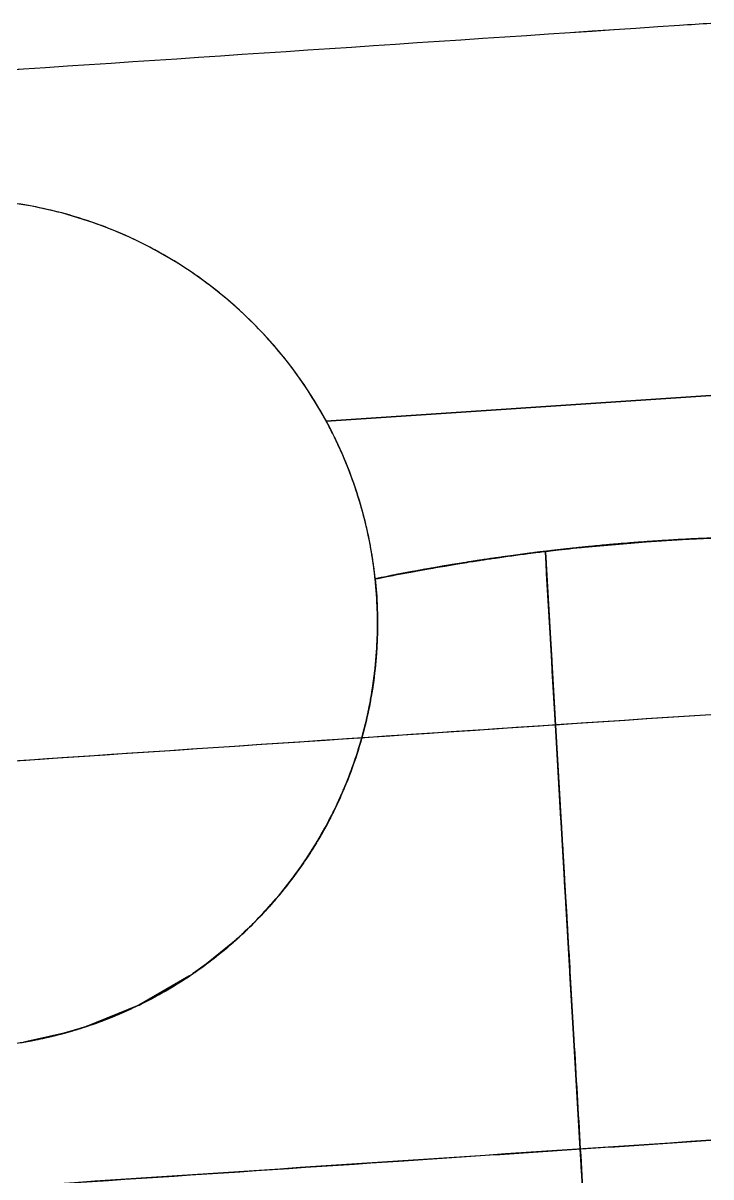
# Model space of a CAD drawing. Header units: metres. Extents: x -1147 to -802, y 5 to 567.
# Drawn here: x -993.615 to -992.644, y 545.219 to 546.849 of the extents above; entities that cross this region are included whole.
import ezdxf

# ---------------------------------------------------------------- set-up
doc = ezdxf.new("R2010")
doc.units = ezdxf.units.M
doc.layers.add('A-GENM', color=7, linetype='Continuous', lineweight=35)

# ---------------------------------------------------------------- blocks, each defined once
blk = doc.blocks.new('Foundations-Piles - Px-1200-66435275-DRG-2873010 - GENERAL ARRANGEMENT PLAN')
at = {"layer": 'A-GENM', "color": 9, "lineweight": 25, "true_color": 0xbebebe}
for start, end in [(0, 128.2031), (98.1818, 106.3636), (90, 98.1818), (81.8182, 90), (73.6364, 81.8182), (106.3636, 114.5455), (65.4545, 73.6364), (114.5455, 122.7273), (57.2727, 65.4545), (122.7273, 128.2031), (49.0909, 57.2727), (128.2132, 130.9091), (128.2132, 130.8448), (130.9091, 139.0909), (131.0714, 138.9381), (40.9091, 49.0909), (139.0909, 147.2727), (139.0909, 139.4167), (32.7273, 40.9091), (139.4167, 147.0378), (147.5551, 155.1676), (147.6999, 155.1449), (24.5455, 32.7273), (155.4545, 163.6364), (155.9382, 163.2609), (155.4545, 155.9382), (16.3636, 24.5455), (163.6364, 171.8182), (164.1427, 171.3874), (163.6364, 164.1427), (163.2889, 163.6364), (8.1818, 16.3636), (171.8182, 180), (171.8182, 172.3212), (171.3874, 171.8182), (0, 8.1818), (172.3212, 179.5267), (179.5267, 180), (180, 180.4794), (180, 188.1818), (312.0383, 0), (351.8182, 0), (180.4794, 185.4352), (185.4352, 187.6589), (188.1818, 196.3636), (188.7301, 188.9568), (188.9568, 193.5449), (343.6364, 351.8182), (193.5449, 195.872), (196.3636, 204.5455), (196.9445, 201.7592), (335.4545, 343.6364), (201.7592, 204.0906), (204.5455, 212.7273), (205.1214, 210.2919), (327.2727, 335.4545), (210.2919, 212.3144), (212.7273, 220.9091), (319.0909, 327.2727), (213.3031, 220.5426), (220.9091, 229.0909), (221.4731, 228.7748), (310.9091, 319.0909), (229.0909, 237.2727), (302.7273, 310.9091), (308.7028, 310.9091), (310.9091, 312.0383), (229.6289, 231.5729), (231.5729, 236.8737), (304.1732, 308.7028), (237.2727, 245.4545), (294.5455, 302.7273), (300.7734, 302.7273), (302.7273, 304.1732), (237.7676, 239.7988), (240.067, 244.8605), (296.2941, 300.7734), (294.5455, 296.2941), (244.8605, 245.2495), (245.4545, 253.6364), (245.8854, 248.2707), (286.3636, 294.5455), (288.5053, 292.7895), (292.879, 294.5455), (248.2707, 252.8482), (286.4732, 288.5053), (252.8482, 253.4913), (253.6364, 261.8182), (253.9772, 256.376), (256.376, 260.8371), (278.1818, 286.3636), (280.4936, 284.8126), (284.8126, 286.0888), (260.8371, 261.7354), (261.8182, 269.2098), (262.0368, 264.4363), (264.4363, 268.8272), (268.8272, 269.2098), (269.2098, 269.9441), (269.2098, 270), (270, 278.1818), (270, 272.4234), (272.4723, 276.8189), (276.8189, 278.05), (278.2285, 280.4936)]:
    blk.add_arc((0, 0), 0.6, start, end, dxfattribs=at)
at = {"layer": 'A-GENM', "color": 254, "lineweight": 25, "true_color": 0xd1d1d1}
for start, end in [(187.6589, 188.7301), (195.872, 196.9299), (204.0906, 204.9312), (212.3144, 212.7273), (212.9171, 213.3031), (220.5426, 220.8958), (220.9091, 221.4731), (229.0909, 229.6289), (237.2727, 237.7676), (245.4545, 245.8854), (253.6364, 253.9772), (286.0888, 286.3636)]:
    blk.add_arc((0, 0), 0.6, start, end, dxfattribs=at)
blk = doc.blocks.new('StitchPour_RS36B_01 - StitchPour_RS36B_01-61148557-DRG-2873010 - GENERAL ARRANGEMENT PLAN')
at = {"layer": 'A-GENM', "color": 253, "lineweight": 25, "true_color": 0xa3a3a3}
blk.add_open_spline([(146.806, -3.3904), (146.5966, -2.7716), (146.3871, -2.1528), (146.1777, -1.5341)], degree=3, dxfattribs=at)
at = {"layer": 'A-GENM', "color": 9, "lineweight": 25, "true_color": 0xbebebe}
for points in [[(146.4951, -2.472), (146.3893, -2.1593), (146.2835, -1.8467), (146.1777, -1.5341)], [(146.806, -3.3904), (146.7024, -3.0842), (146.5988, -2.7781), (146.4951, -2.472)], [(146.2248, -3.5448), (146.1255, -3.2513), (146.0261, -2.9577), (145.9268, -2.6642)]]:
    blk.add_open_spline(points, degree=3, dxfattribs=at)
at = {"layer": 'A-GENM', "color": 253, "lineweight": 25, "true_color": 0xa3a3a3}
blk.add_open_spline([(145.6093, -1.7264), (145.7681, -2.1953), (145.9732, -2.8014), (146.1784, -3.4076), (146.2248, -3.5448)], degree=3, knots=[-1, -1, -1, -1, -0.925, -0.90305063, -0.90305063, -0.90305063, -0.90305063], dxfattribs=at)
blk = doc.blocks.new('T2DPAA-T2D-C3S-RS-M3D-100334_rvt-1-DRG-2873010 - GENERAL ARRANGEMENT PLAN')
at = {"layer": 'A-GENM', "color": 9, "lineweight": 25, "true_color": 0xbebebe}
for p, q in [((-1093.6176, 546.2865), (-1093.0745, 546.3227)), ((-1093.0745, 546.3227), (-1093.6176, 546.2865)), ((-1093.1658, 546.1161), (-1093.1224, 546.1189)), ((-1093.1224, 546.1189), (-1093.0992, 546.1201)), ((-1093.0992, 546.1201), (-1093.0745, 546.1213)), ((-1093.0745, 546.1213), (-1093.0797, 546.121)), ((-1093.3083, 546.1025), (-1093.363, 546.0954)), ((-1093.3083, 546.1025), (-1093.2748, 546.1063)), ((-1093.2939, 545.8571), (-1093.3082, 546.1014)), ((-1093.3082, 546.1014), (-1093.2939, 545.8571)), ((-1093.2748, 546.1063), (-1093.1658, 546.1161)), ((-1093.4288, 546.0855), (-1093.5485, 546.0637)), ((-1093.4059, 546.0891), (-1093.4288, 546.0855)), ((-1093.363, 546.0954), (-1093.4059, 546.0891)), ((-1093.5485, 546.0637), (-1093.5464, 546.0385)), ((-1093.5464, 546.0385), (-1093.5456, 546.0227)), ((-1093.5456, 546.0209), (-1093.5452, 546)), ((-1093.547, 545.9548), (-1093.5489, 545.9343)), ((-1093.5493, 545.9306), (-1093.5511, 545.9166)), ((-1093.549, 545.9336), (-1093.5493, 545.9308)), ((-1093.5592, 545.8718), (-1093.5654, 545.8465)), ((-1093.2589, 545.2581), (-1093.2939, 545.8571)), ((-1093.2939, 545.8571), (-1093.2589, 545.2581)), ((-1093.5655, 545.8462), (-1093.5661, 545.8438)), ((-1093.5686, 545.8348), (-1093.5724, 545.8222)), ((-1093.5675, 545.8385), (-1093.5686, 545.8348)), ((-1093.5724, 545.8222), (-1093.583, 545.7911)), ((-1093.583, 545.7911), (-1093.5973, 545.7563)), ((-1093.6018, 545.7463), (-1093.618, 545.7144)), ((-1093.5973, 545.7563), (-1093.6018, 545.7463)), ((-1093.618, 545.7144), (-1093.6366, 545.6825)), ((-1093.6366, 545.6825), (-1093.6413, 545.6751)), ((-1093.6413, 545.6751), (-1093.6636, 545.6429)), ((-1093.6636, 545.6429), (-1093.6842, 545.6167)), ((-1093.6857, 545.6149), (-1093.69, 545.6099)), ((-1093.69, 545.6099), (-1093.7196, 545.5778)), ((-1093.7216, 545.5758), (-1093.7438, 545.5548)), ((-1093.7471, 545.5519), (-1093.7867, 545.5196)), ((-1093.7438, 545.5548), (-1093.747, 545.5519)), ((-1093.7867, 545.5196), (-1093.8051, 545.5064)), ((-1093.8115, 545.5021), (-1093.8821, 545.4615)), ((-1093.8821, 545.4615), (-1093.9575, 545.4309)), ((-1093.9858, 545.4223), (-1094.0363, 545.4107)), ((-1093.9595, 545.4302), (-1093.9858, 545.4223)), ((-1094.0427, 545.4096), (-1094.0452, 545.4091)), ((-1094.0363, 545.4107), (-1094.0405, 545.4099)), ((-1093.2472, 545.0584), (-1093.2589, 545.2581)), ((-1093.2589, 545.2581), (-1093.2472, 545.0584))]:
    blk.add_line(p, q, dxfattribs=at)
at = {"layer": 'A-GENM', "color": 9, "lineweight": 25, "true_color": 0xbebebe, "flags": 128}
for points in [[(-1093.5452, 546), (-1093.5455, 545.9824), (-1093.547, 545.9548)], [(-1093.5511, 545.9166), (-1093.5535, 545.9014), (-1093.5592, 545.8718)]]:
    blk.add_lwpolyline(points, dxfattribs=at)
at = {"layer": 'A-GENM', "color": 9, "lineweight": 25, "true_color": 0xbebebe}
for centre, radius, start, end in [((-1094.1452, 546.0007), 0.6, 27.1509, 28.4384), ((-1094.1452, 546.0007), 0.6, 27.1509, 28.4384), ((-1094.1452, 546.0007), 0.6, 23.8234, 27.1509), ((-1094.1452, 546.0007), 0.6, 23.8234, 27.1509), ((-1094.1452, 546.0007), 0.6, 19.2855, 23.8234), ((-1094.1452, 546.0007), 0.6, 20.9675, 23.8234), ((-1094.1452, 546.0007), 0.6, 19.2855, 20.9675), ((-1094.1452, 546.0007), 0.6, 15.8947, 19.2855), ((-1094.1452, 546.0007), 0.6, 15.8947, 19.2855), ((-1094.1452, 546.0007), 0.6, 11.4065, 15.8947), ((-1094.1452, 546.0007), 0.6, 13.4966, 15.8947), ((-1094.1452, 546.0007), 0.6, 11.4065, 13.4966), ((-1094.1452, 546.0007), 0.6, 8.0006, 11.4065), ((-1094.1452, 546.0007), 0.6, 8.0006, 11.4065), ((-1092.9512, 543.1238), 3, 92.3558, 95.3483), ((-1092.9512, 543.1238), 3, 95.3483, 98.4166), ((-1092.9512, 543.1238), 3, 95.1724, 95.4975), ((-1092.9512, 543.1238), 3, 98.4166, 101.485), ((-1092.9512, 543.1238), 3, 98.1885, 98.5549), ((-1094.1452, 546.0007), 0.6, 6.0257, 7.9102), ((-1094.1452, 546.0007), 0.6, 6.0257, 7.9102), ((-1092.9512, 543.1238), 3, 101.1576, 101.485)]:
    blk.add_arc(centre, radius, start, end, dxfattribs=at)
at = {"layer": 'A-GENM', "color": 254, "lineweight": 25, "true_color": 0xd1d1d1}
for start, end in [(93.2488, 94.1023), (93.0893, 93.2361), (92.829, 93.0847), (92.4558, 92.829), (96.8684, 97.3309), (96.1933, 96.803), (95.9319, 96.1933), (95.4975, 95.9266), (94.5422, 95.1724), (94.1023, 94.5376), (99.1851, 100.1069), (98.7178, 99.1751), (98.5549, 98.7041), (97.8897, 98.1885), (97.3426, 97.8897), (100.1198, 101.1576)]:
    blk.add_arc((-1092.9512, 543.1238), 3, start, end, dxfattribs=at)
at = {"layer": 'A-GENM', "color": 253, "lineweight": 25, "true_color": 0xa3a3a3}
blk.add_open_spline([(-1095.0948, 546.7141), (-1094.436, 546.7581), (-1093.7626, 546.803), (-1093.0892, 546.8479), (-1093.0745, 546.8489)], degree=3, knots=[0, 0, 0, 0, 0.1, 0.1022362, 0.1022362, 0.1022362, 0.1022362], dxfattribs=at)
at = {"layer": 'A-GENM', "color": 9, "lineweight": 25, "true_color": 0xbebebe}
for points in [[(-1094.1067, 546.7801), (-1093.7773, 546.802), (-1093.448, 546.824), (-1093.1187, 546.8459)], [(-1093.1187, 546.8459), (-1093.104, 546.8469), (-1093.0892, 546.8479), (-1093.0745, 546.8489)], [(-1093.1266, 546.1187), (-1093.1468, 546.1175), (-1093.167, 546.1161), (-1093.1871, 546.1145)], [(-1093.1291, 546.1185), (-1093.1424, 546.1177), (-1093.1557, 546.1169), (-1093.169, 546.1159)], [(-1093.1222, 546.1189), (-1093.1245, 546.1188), (-1093.1268, 546.1187), (-1093.1291, 546.1185)], [(-1093.1223, 546.1189), (-1093.1237, 546.1188), (-1093.1251, 546.1187), (-1093.1266, 546.1187)], [(-1093.1172, 546.1192), (-1093.1188, 546.1191), (-1093.1204, 546.119), (-1093.122, 546.1189)], [(-1093.1143, 546.1194), (-1093.1162, 546.1193), (-1093.1182, 546.1191), (-1093.1202, 546.119)], [(-1093.0991, 546.1201), (-1093.1051, 546.1199), (-1093.1112, 546.1195), (-1093.1172, 546.1192)], [(-1093.0797, 546.121), (-1093.0912, 546.1205), (-1093.1028, 546.12), (-1093.1143, 546.1194)], [(-1093.0774, 546.1211), (-1093.0846, 546.1208), (-1093.0919, 546.1205), (-1093.0991, 546.1201)], [(-1093.0745, 546.1213), (-1093.0762, 546.1212), (-1093.078, 546.1211), (-1093.0797, 546.121)], [(-1093.0745, 546.1213), (-1093.0755, 546.1212), (-1093.0764, 546.1212), (-1093.0774, 546.1211)], [(-1093.3083, 546.1025), (-1093.3284, 546.1001), (-1093.3485, 546.0974), (-1093.3686, 546.0946)], [(-1093.3183, 546.1012), (-1093.323, 546.1006), (-1093.3277, 546.1), (-1093.3324, 546.0994)], [(-1093.3087, 546.1024), (-1093.3119, 546.102), (-1093.3151, 546.1016), (-1093.3183, 546.1012)], [(-1093.2387, 546.11), (-1093.2619, 546.1078), (-1093.2851, 546.1052), (-1093.3083, 546.1025)], [(-1093.3082, 546.1014), (-1093.3035, 546.02), (-1093.2987, 545.9385), (-1093.2939, 545.8571)], [(-1093.2939, 545.8571), (-1093.2987, 545.9385), (-1093.3035, 546.02), (-1093.3082, 546.1014)], [(-1093.2996, 546.1035), (-1093.3023, 546.1031), (-1093.3051, 546.1028), (-1093.3079, 546.1025)], [(-1093.2599, 546.1079), (-1093.2731, 546.1065), (-1093.2863, 546.105), (-1093.2996, 546.1035)], [(-1093.2386, 546.11), (-1093.2457, 546.1093), (-1093.2528, 546.1086), (-1093.2599, 546.1079)], [(-1093.2331, 546.1105), (-1093.235, 546.1103), (-1093.2368, 546.1102), (-1093.2387, 546.11)], [(-1093.2217, 546.1116), (-1093.2273, 546.1111), (-1093.2329, 546.1105), (-1093.2386, 546.11)], [(-1093.2262, 546.1112), (-1093.2285, 546.111), (-1093.2308, 546.1107), (-1093.2331, 546.1105)], [(-1093.169, 546.1159), (-1093.1881, 546.1145), (-1093.2072, 546.1129), (-1093.2262, 546.1112)], [(-1093.1871, 546.1145), (-1093.1987, 546.1136), (-1093.2102, 546.1126), (-1093.2217, 546.1116)], [(-1093.4288, 546.0855), (-1093.4488, 546.0823), (-1093.4688, 546.0789), (-1093.4888, 546.0752)], [(-1093.4293, 546.0853), (-1093.4363, 546.0842), (-1093.4432, 546.083), (-1093.4502, 546.0818)], [(-1093.4159, 546.0875), (-1093.4203, 546.0868), (-1093.4247, 546.0861), (-1093.4291, 546.0854)], [(-1093.3962, 546.0906), (-1093.4071, 546.089), (-1093.4179, 546.0873), (-1093.4288, 546.0855)], [(-1093.4047, 546.0892), (-1093.4084, 546.0886), (-1093.4121, 546.0881), (-1093.4159, 546.0875)], [(-1093.3974, 546.0903), (-1093.3999, 546.0899), (-1093.4023, 546.0896), (-1093.4047, 546.0892)], [(-1093.3785, 546.0931), (-1093.3848, 546.0922), (-1093.3911, 546.0913), (-1093.3974, 546.0903)], [(-1093.3856, 546.0922), (-1093.3891, 546.0917), (-1093.3926, 546.0911), (-1093.3962, 546.0906)], [(-1093.3686, 546.0946), (-1093.3743, 546.0938), (-1093.3799, 546.093), (-1093.3856, 546.0922)], [(-1093.3324, 546.0994), (-1093.3478, 546.0974), (-1093.3631, 546.0953), (-1093.3785, 546.0931)], [(-1093.4888, 546.0752), (-1093.5087, 546.0716), (-1093.5286, 546.0678), (-1093.5485, 546.0637)], [(-1093.52, 546.0691), (-1093.5239, 546.0684), (-1093.5278, 546.0676), (-1093.5317, 546.0668)], [(-1093.4768, 546.0772), (-1093.4912, 546.0746), (-1093.5056, 546.0719), (-1093.52, 546.0691)], [(-1093.4502, 546.0818), (-1093.4591, 546.0803), (-1093.4679, 546.0788), (-1093.4768, 546.0772)], [(-1093.5317, 546.0668), (-1093.5373, 546.0657), (-1093.5429, 546.0646), (-1093.5485, 546.0635)], [(-1093.5485, 546.0637), (-1093.547, 546.0492), (-1093.546, 546.0346), (-1093.5455, 546.02)], [(-1093.5485, 546.0635), (-1093.547, 546.0489), (-1093.546, 546.0343), (-1093.5455, 546.0197)], [(-1093.5455, 546.02), (-1093.5455, 546.0191), (-1093.5455, 546.0183), (-1093.5454, 546.0175)], [(-1093.5455, 546.0197), (-1093.5455, 546.0189), (-1093.5455, 546.0182), (-1093.5454, 546.0174)], [(-1093.5454, 546.0166), (-1093.5454, 546.0155), (-1093.5454, 546.0145), (-1093.5453, 546.0134)], [(-1093.5454, 546.0166), (-1093.5454, 546.0155), (-1093.5454, 546.0143), (-1093.5453, 546.0132)], [(-1093.5453, 546.0134), (-1093.5452, 546.0046), (-1093.5452, 545.9959), (-1093.5454, 545.9872)], [(-1093.5453, 546.0132), (-1093.5452, 546.0045), (-1093.5452, 545.9958), (-1093.5454, 545.9871)], [(-1093.5454, 545.9872), (-1093.5454, 545.9849), (-1093.5455, 545.9825), (-1093.5456, 545.9802)], [(-1093.5454, 545.9871), (-1093.5454, 545.9848), (-1093.5455, 545.9826), (-1093.5456, 545.9803)], [(-1093.5457, 545.9761), (-1093.5463, 545.9615), (-1093.5475, 545.9469), (-1093.5491, 545.9324)], [(-1093.5457, 545.9759), (-1093.546, 545.9686), (-1093.5469, 545.954), (-1093.5483, 545.9394), (-1093.5491, 545.9322)], [(-1093.5456, 545.9803), (-1093.5456, 545.9791), (-1093.5457, 545.9778), (-1093.5457, 545.9766)], [(-1093.5456, 545.9802), (-1093.5456, 545.979), (-1093.5456, 545.9778), (-1093.5457, 545.9766)], [(-1093.5495, 545.9294), (-1093.5503, 545.9221), (-1093.5513, 545.9148), (-1093.5525, 545.9076)], [(-1093.5495, 545.9292), (-1093.5504, 545.9219), (-1093.5514, 545.9147), (-1093.5525, 545.9076)], [(-1093.5525, 545.9076), (-1093.553, 545.9042), (-1093.5536, 545.9008), (-1093.5542, 545.8975)], [(-1093.5525, 545.9076), (-1093.553, 545.9042), (-1093.5536, 545.9009), (-1093.5542, 545.8975)], [(-1093.5557, 545.8888), (-1093.5585, 545.8745), (-1093.5617, 545.8602), (-1093.5655, 545.8461)], [(-1093.5557, 545.8891), (-1093.5584, 545.8747), (-1093.5617, 545.8604), (-1093.5654, 545.8463)], [(-1093.5542, 545.8975), (-1093.5547, 545.8946), (-1093.5552, 545.8917), (-1093.5557, 545.8888)], [(-1093.5542, 545.8975), (-1093.5546, 545.8947), (-1093.5552, 545.8919), (-1093.5557, 545.8891)], [(-1093.2939, 545.8571), (-1093.2913, 545.8128), (-1093.2887, 545.7686), (-1093.2862, 545.7244)], [(-1093.2862, 545.7244), (-1093.2887, 545.7686), (-1093.2913, 545.8128), (-1093.2939, 545.8571)], [(-1093.5654, 545.8463), (-1093.5661, 545.8438), (-1093.5668, 545.8413), (-1093.5675, 545.8388)], [(-1093.5655, 545.8461), (-1093.5661, 545.8436), (-1093.5668, 545.8412), (-1093.5675, 545.8388)], [(-1093.5706, 545.8282), (-1093.5717, 545.8244), (-1093.5728, 545.8207), (-1093.574, 545.8171)], [(-1093.5706, 545.8282), (-1093.5717, 545.8245), (-1093.5728, 545.8208), (-1093.574, 545.8171)], [(-1093.5675, 545.8388), (-1093.5685, 545.8352), (-1093.5695, 545.8317), (-1093.5706, 545.8282)], [(-1093.5675, 545.8388), (-1093.5685, 545.8352), (-1093.5695, 545.8317), (-1093.5706, 545.8282)], [(-1093.574, 545.8171), (-1093.5794, 545.8004), (-1093.5855, 545.7839), (-1093.5923, 545.7678)], [(-1093.574, 545.8171), (-1093.5794, 545.8004), (-1093.5855, 545.7839), (-1093.5923, 545.7677)], [(-1093.5941, 545.7635), (-1093.5959, 545.7594), (-1093.5977, 545.7553), (-1093.5996, 545.7512)], [(-1093.5942, 545.7633), (-1093.5959, 545.7592), (-1093.5977, 545.7552), (-1093.5996, 545.7511)], [(-1093.5923, 545.7678), (-1093.5927, 545.7668), (-1093.5931, 545.7659), (-1093.5935, 545.7649)], [(-1093.5923, 545.7677), (-1093.5927, 545.7668), (-1093.5931, 545.7658), (-1093.5935, 545.7649)], [(-1093.5996, 545.7512), (-1093.6012, 545.7477), (-1093.6028, 545.7441), (-1093.6045, 545.7407)], [(-1093.6045, 545.7406), (-1093.6124, 545.7242), (-1093.621, 545.7082), (-1093.6304, 545.6926)], [(-1093.2854, 545.7116), (-1093.285, 545.7043), (-1093.2846, 545.6969), (-1093.2841, 545.6896)], [(-1093.2841, 545.6896), (-1093.2846, 545.6969), (-1093.285, 545.7043), (-1093.2854, 545.7116)], [(-1093.6392, 545.6784), (-1093.641, 545.6755), (-1093.6428, 545.6727), (-1093.6447, 545.6699)], [(-1093.6392, 545.6783), (-1093.641, 545.6755), (-1093.6428, 545.6727), (-1093.6447, 545.6699)], [(-1093.633, 545.6883), (-1093.635, 545.685), (-1093.6371, 545.6817), (-1093.6392, 545.6784)], [(-1093.633, 545.6882), (-1093.635, 545.6849), (-1093.6371, 545.6816), (-1093.6392, 545.6783)], [(-1093.6316, 545.6906), (-1093.632, 545.6898), (-1093.6325, 545.689), (-1093.633, 545.6882)], [(-1093.6316, 545.6906), (-1093.6321, 545.6898), (-1093.6325, 545.689), (-1093.633, 545.6883)], [(-1093.2834, 545.6771), (-1093.283, 545.6703), (-1093.2826, 545.6635), (-1093.2822, 545.6567)], [(-1093.2822, 545.6567), (-1093.2826, 545.6635), (-1093.283, 545.6703), (-1093.2834, 545.6771)], [(-1093.6447, 545.6699), (-1093.6493, 545.6629), (-1093.6541, 545.656), (-1093.659, 545.6492)], [(-1093.659, 545.6492), (-1093.6654, 545.6404), (-1093.6721, 545.6316), (-1093.679, 545.6231)], [(-1093.2819, 545.6515), (-1093.2817, 545.6486), (-1093.2816, 545.6457), (-1093.2814, 545.6427)], [(-1093.2814, 545.6427), (-1093.2816, 545.6457), (-1093.2817, 545.6486), (-1093.2819, 545.6515)], [(-1093.2814, 545.6427), (-1093.2803, 545.624), (-1093.2792, 545.6052), (-1093.2781, 545.5864)], [(-1093.2781, 545.5864), (-1093.2792, 545.6052), (-1093.2803, 545.624), (-1093.2814, 545.6427)], [(-1093.6886, 545.6115), (-1093.6901, 545.6097), (-1093.6916, 545.608), (-1093.6931, 545.6063)], [(-1093.6887, 545.6114), (-1093.6901, 545.6097), (-1093.6916, 545.6081), (-1093.693, 545.6064)], [(-1093.6831, 545.618), (-1093.685, 545.6158), (-1093.6868, 545.6136), (-1093.6887, 545.6114)], [(-1093.6831, 545.6181), (-1093.6849, 545.6159), (-1093.6868, 545.6137), (-1093.6886, 545.6115)], [(-1093.6789, 545.6232), (-1093.6796, 545.6223), (-1093.6804, 545.6214), (-1093.6811, 545.6205)], [(-1093.679, 545.6231), (-1093.6797, 545.6222), (-1093.6804, 545.6214), (-1093.6811, 545.6205)], [(-1093.693, 545.6064), (-1093.7068, 545.5905), (-1093.7215, 545.5754), (-1093.7369, 545.5611)], [(-1093.2772, 545.571), (-1093.2767, 545.5631), (-1093.2763, 545.5552), (-1093.2758, 545.5473)], [(-1093.2758, 545.5473), (-1093.2763, 545.5552), (-1093.2767, 545.5631), (-1093.2772, 545.571)], [(-1093.7471, 545.5519), (-1093.7649, 545.536), (-1093.7837, 545.5213), (-1093.8033, 545.5077)], [(-1093.7427, 545.5558), (-1093.7442, 545.5545), (-1093.7456, 545.5532), (-1093.747, 545.5519)], [(-1093.7427, 545.5558), (-1093.7441, 545.5545), (-1093.7456, 545.5532), (-1093.747, 545.5519)], [(-1093.7369, 545.5611), (-1093.7388, 545.5593), (-1093.7408, 545.5575), (-1093.7427, 545.5558)], [(-1093.7369, 545.5611), (-1093.7388, 545.5593), (-1093.7408, 545.5575), (-1093.7427, 545.5558)], [(-1093.2754, 545.541), (-1093.2754, 545.54), (-1093.2753, 545.5389), (-1093.2753, 545.5379)], [(-1093.2753, 545.5379), (-1093.2753, 545.5389), (-1093.2754, 545.54), (-1093.2754, 545.541)], [(-1093.8169, 545.4986), (-1093.8361, 545.486), (-1093.856, 545.4746), (-1093.8764, 545.4643)], [(-1093.8168, 545.4986), (-1093.829, 545.4906), (-1093.8415, 545.4831), (-1093.8543, 545.476)], [(-1093.8133, 545.5009), (-1093.8145, 545.5001), (-1093.8157, 545.4993), (-1093.8169, 545.4986)], [(-1093.8133, 545.501), (-1093.8144, 545.5002), (-1093.8156, 545.4994), (-1093.8168, 545.4986)], [(-1093.8106, 545.5027), (-1093.8115, 545.5021), (-1093.8124, 545.5015), (-1093.8133, 545.5009)], [(-1093.8106, 545.5027), (-1093.8115, 545.5021), (-1093.8124, 545.5015), (-1093.8133, 545.501)], [(-1093.8033, 545.5077), (-1093.8041, 545.5071), (-1093.805, 545.5065), (-1093.8059, 545.5059)], [(-1093.8033, 545.5077), (-1093.8042, 545.5071), (-1093.8051, 545.5065), (-1093.8059, 545.5059)], [(-1093.8767, 545.4642), (-1093.879, 545.463), (-1093.8814, 545.4618), (-1093.8838, 545.4607)], [(-1093.8767, 545.4642), (-1093.879, 545.463), (-1093.8814, 545.4618), (-1093.8838, 545.4607)], [(-1093.8543, 545.476), (-1093.8616, 545.4719), (-1093.869, 545.468), (-1093.8764, 545.4643)], [(-1093.8856, 545.4598), (-1093.907, 545.4495), (-1093.9291, 545.4405), (-1093.9515, 545.4329)], [(-1093.8935, 545.4561), (-1093.9068, 545.45), (-1093.9203, 545.4443), (-1093.934, 545.4392)], [(-1093.8856, 545.4598), (-1093.8882, 545.4586), (-1093.8909, 545.4573), (-1093.8935, 545.4561)], [(-1093.9556, 545.4315), (-1093.958, 545.4307), (-1093.9603, 545.43), (-1093.9626, 545.4292)], [(-1093.9556, 545.4315), (-1093.9579, 545.4307), (-1093.9603, 545.43), (-1093.9626, 545.4292)], [(-1093.9516, 545.4329), (-1093.9529, 545.4324), (-1093.9543, 545.4319), (-1093.9556, 545.4315)], [(-1093.934, 545.4392), (-1093.9398, 545.437), (-1093.9457, 545.4349), (-1093.9516, 545.4329)], [(-1093.9655, 545.4283), (-1093.987, 545.4215), (-1094.0089, 545.416), (-1094.0311, 545.4117)], [(-1093.9654, 545.4283), (-1093.987, 545.4215), (-1094.0089, 545.416), (-1094.0311, 545.4117)], [(-1093.9626, 545.4292), (-1093.9636, 545.4289), (-1093.9645, 545.4286), (-1093.9655, 545.4283)], [(-1093.9626, 545.4292), (-1093.9635, 545.4289), (-1093.9645, 545.4286), (-1093.9654, 545.4283)], [(-1094.0386, 545.4103), (-1094.0396, 545.4101), (-1094.0407, 545.4099), (-1094.0417, 545.4097)], [(-1094.0386, 545.4103), (-1094.0396, 545.4101), (-1094.0407, 545.4099), (-1094.0417, 545.4097)], [(-1094.0311, 545.4117), (-1094.0336, 545.4112), (-1094.0361, 545.4108), (-1094.0386, 545.4103)], [(-1094.0311, 545.4117), (-1094.0336, 545.4112), (-1094.0361, 545.4107), (-1094.0386, 545.4103)], [(-1093.2679, 545.4129), (-1093.2649, 545.3613), (-1093.2619, 545.3097), (-1093.2589, 545.2581)], [(-1093.2589, 545.2581), (-1093.2619, 545.3097), (-1093.2649, 545.3613), (-1093.2679, 545.4129)], [(-1093.2472, 545.0584), (-1093.2511, 545.125), (-1093.255, 545.1915), (-1093.2589, 545.2581)]]:
    blk.add_open_spline(points, degree=3, dxfattribs=at)
at = {"layer": 'A-GENM', "color": 254, "lineweight": 25, "true_color": 0xd1d1d1}
for points in [[(-1093.1871, 546.1145), (-1093.167, 546.1161), (-1093.1468, 546.1175), (-1093.1266, 546.1187)], [(-1093.1266, 546.1187), (-1093.1251, 546.1187), (-1093.1237, 546.1188), (-1093.1223, 546.1189)], [(-1093.1202, 546.119), (-1093.1067, 546.1198), (-1093.0932, 546.1205), (-1093.0797, 546.121)], [(-1093.0797, 546.121), (-1093.078, 546.1211), (-1093.0762, 546.1212), (-1093.0745, 546.1213)], [(-1093.3324, 546.0994), (-1093.3277, 546.1), (-1093.323, 546.1006), (-1093.3183, 546.1012)], [(-1093.3183, 546.1012), (-1093.3151, 546.1016), (-1093.3119, 546.102), (-1093.3087, 546.1024)], [(-1093.3079, 546.1025), (-1093.3051, 546.1028), (-1093.3023, 546.1031), (-1093.2996, 546.1035)], [(-1093.2996, 546.1035), (-1093.2863, 546.105), (-1093.2731, 546.1065), (-1093.2599, 546.1079)], [(-1093.2599, 546.1079), (-1093.2528, 546.1086), (-1093.2457, 546.1093), (-1093.2386, 546.11)], [(-1093.2386, 546.11), (-1093.2329, 546.1105), (-1093.2273, 546.1111), (-1093.2217, 546.1116)], [(-1093.2217, 546.1116), (-1093.2102, 546.1126), (-1093.1987, 546.1136), (-1093.1871, 546.1145)], [(-1093.4502, 546.0818), (-1093.4432, 546.083), (-1093.4363, 546.0842), (-1093.4293, 546.0853)], [(-1093.4291, 546.0854), (-1093.4247, 546.0861), (-1093.4203, 546.0868), (-1093.4159, 546.0875)], [(-1093.4159, 546.0875), (-1093.4121, 546.0881), (-1093.4084, 546.0886), (-1093.4047, 546.0892)], [(-1093.4047, 546.0892), (-1093.4023, 546.0896), (-1093.3999, 546.0899), (-1093.3974, 546.0903)], [(-1093.3974, 546.0903), (-1093.3911, 546.0913), (-1093.3848, 546.0922), (-1093.3785, 546.0931)], [(-1093.3785, 546.0931), (-1093.3631, 546.0953), (-1093.3478, 546.0974), (-1093.3324, 546.0994)], [(-1093.5317, 546.0668), (-1093.5278, 546.0676), (-1093.5239, 546.0684), (-1093.52, 546.0691)], [(-1093.52, 546.0691), (-1093.5056, 546.0719), (-1093.4912, 546.0746), (-1093.4768, 546.0772)], [(-1093.4768, 546.0772), (-1093.4679, 546.0788), (-1093.4591, 546.0803), (-1093.4502, 546.0818)], [(-1093.5485, 546.0635), (-1093.5429, 546.0646), (-1093.5373, 546.0657), (-1093.5317, 546.0668)], [(-1093.5455, 546.0197), (-1093.546, 546.0343), (-1093.547, 546.0489), (-1093.5485, 546.0635)], [(-1093.5454, 546.0174), (-1093.5455, 546.0182), (-1093.5455, 546.0189), (-1093.5455, 546.0197)], [(-1093.5453, 546.0134), (-1093.5454, 546.0145), (-1093.5454, 546.0155), (-1093.5454, 546.0166)], [(-1093.5454, 545.9872), (-1093.5452, 545.9959), (-1093.5452, 546.0046), (-1093.5453, 546.0134)], [(-1093.5456, 545.9802), (-1093.5455, 545.9825), (-1093.5454, 545.9849), (-1093.5454, 545.9872)], [(-1093.5491, 545.9322), (-1093.5475, 545.9467), (-1093.5463, 545.9613), (-1093.5457, 545.9759)], [(-1093.5457, 545.9766), (-1093.5457, 545.9778), (-1093.5456, 545.979), (-1093.5456, 545.9802)], [(-1093.5525, 545.9076), (-1093.5513, 545.9148), (-1093.5503, 545.9221), (-1093.5495, 545.9294)], [(-1093.5542, 545.8975), (-1093.5536, 545.9008), (-1093.553, 545.9042), (-1093.5525, 545.9076)], [(-1093.5655, 545.8461), (-1093.5617, 545.8602), (-1093.5585, 545.8745), (-1093.5557, 545.8888)], [(-1093.5557, 545.8888), (-1093.5552, 545.8917), (-1093.5547, 545.8946), (-1093.5542, 545.8975)], [(-1093.5675, 545.8388), (-1093.5668, 545.8412), (-1093.5661, 545.8436), (-1093.5655, 545.8461)], [(-1093.574, 545.8171), (-1093.5728, 545.8207), (-1093.5717, 545.8245), (-1093.5706, 545.8282)], [(-1093.5706, 545.8282), (-1093.5695, 545.8317), (-1093.5685, 545.8352), (-1093.5675, 545.8388)], [(-1093.5783, 545.8042), (-1093.5769, 545.8084), (-1093.5754, 545.8127), (-1093.574, 545.8171)], [(-1093.5923, 545.7678), (-1093.5872, 545.7798), (-1093.5826, 545.7919), (-1093.5783, 545.8042)], [(-1093.5996, 545.7511), (-1093.5978, 545.7552), (-1093.596, 545.7592), (-1093.5942, 545.7633)], [(-1093.5935, 545.7649), (-1093.5931, 545.7659), (-1093.5927, 545.7668), (-1093.5923, 545.7678)], [(-1093.6045, 545.7406), (-1093.6028, 545.7441), (-1093.6012, 545.7476), (-1093.5996, 545.7511)], [(-1093.613, 545.7237), (-1093.6101, 545.7293), (-1093.6073, 545.7349), (-1093.6045, 545.7406)], [(-1093.6304, 545.6926), (-1093.6243, 545.7028), (-1093.6185, 545.7131), (-1093.613, 545.7237)], [(-1093.2862, 545.7244), (-1093.2859, 545.7201), (-1093.2857, 545.7159), (-1093.2854, 545.7116)], [(-1093.2854, 545.7116), (-1093.2857, 545.7159), (-1093.2859, 545.7201), (-1093.2862, 545.7244)], [(-1093.6447, 545.6699), (-1093.6428, 545.6727), (-1093.641, 545.6755), (-1093.6392, 545.6784)], [(-1093.6392, 545.6784), (-1093.6377, 545.6807), (-1093.6362, 545.6831), (-1093.6347, 545.6855)], [(-1093.6347, 545.6855), (-1093.6341, 545.6864), (-1093.6336, 545.6873), (-1093.633, 545.6882)], [(-1093.633, 545.6882), (-1093.6325, 545.689), (-1093.632, 545.6898), (-1093.6316, 545.6906)], [(-1093.2841, 545.6896), (-1093.2839, 545.6854), (-1093.2836, 545.6813), (-1093.2834, 545.6771)], [(-1093.2834, 545.6771), (-1093.2836, 545.6813), (-1093.2839, 545.6854), (-1093.2841, 545.6896)], [(-1093.6591, 545.6491), (-1093.6541, 545.6559), (-1093.6493, 545.6629), (-1093.6447, 545.6699)], [(-1093.6789, 545.6232), (-1093.6721, 545.6316), (-1093.6654, 545.6403), (-1093.6591, 545.6491)], [(-1093.2822, 545.6567), (-1093.2821, 545.655), (-1093.282, 545.6533), (-1093.2819, 545.6515)], [(-1093.2819, 545.6515), (-1093.282, 545.6533), (-1093.2821, 545.655), (-1093.2822, 545.6567)], [(-1093.693, 545.6064), (-1093.6916, 545.6081), (-1093.6901, 545.6097), (-1093.6887, 545.6114)], [(-1093.6887, 545.6114), (-1093.6878, 545.6125), (-1093.6869, 545.6135), (-1093.686, 545.6145)], [(-1093.686, 545.6145), (-1093.6851, 545.6157), (-1093.6841, 545.6169), (-1093.6831, 545.618)], [(-1093.6811, 545.6205), (-1093.6804, 545.6214), (-1093.6796, 545.6223), (-1093.6789, 545.6232)], [(-1093.7155, 545.582), (-1093.7078, 545.5899), (-1093.7003, 545.5981), (-1093.693, 545.6064)], [(-1093.7369, 545.5611), (-1093.7296, 545.5679), (-1093.7224, 545.5749), (-1093.7155, 545.582)], [(-1093.2781, 545.5864), (-1093.2778, 545.5813), (-1093.2775, 545.5761), (-1093.2772, 545.571)], [(-1093.2772, 545.571), (-1093.2775, 545.5761), (-1093.2778, 545.5813), (-1093.2781, 545.5864)], [(-1093.7811, 545.5239), (-1093.7694, 545.5328), (-1093.7581, 545.5421), (-1093.7472, 545.5518)], [(-1093.747, 545.5519), (-1093.7456, 545.5532), (-1093.7442, 545.5545), (-1093.7427, 545.5558)], [(-1093.7427, 545.5558), (-1093.7408, 545.5575), (-1093.7388, 545.5593), (-1093.7369, 545.5611)], [(-1093.2758, 545.5473), (-1093.2757, 545.5452), (-1093.2756, 545.5431), (-1093.2754, 545.541)], [(-1093.2754, 545.541), (-1093.2756, 545.5431), (-1093.2757, 545.5452), (-1093.2758, 545.5473)], [(-1093.2753, 545.5379), (-1093.2728, 545.4962), (-1093.2704, 545.4546), (-1093.2679, 545.4129)], [(-1093.2679, 545.4129), (-1093.2704, 545.4546), (-1093.2728, 545.4962), (-1093.2753, 545.5379)], [(-1093.8033, 545.5077), (-1093.7957, 545.513), (-1093.7883, 545.5183), (-1093.7811, 545.5239)], [(-1093.8544, 545.4759), (-1093.8416, 545.483), (-1093.8291, 545.4906), (-1093.8169, 545.4986)], [(-1093.8169, 545.4986), (-1093.8157, 545.4994), (-1093.8145, 545.5001), (-1093.8133, 545.5009)], [(-1093.8133, 545.5009), (-1093.8124, 545.5015), (-1093.8115, 545.5021), (-1093.8106, 545.5027)], [(-1093.8059, 545.5059), (-1093.805, 545.5065), (-1093.8042, 545.5071), (-1093.8033, 545.5077)], [(-1093.8838, 545.4607), (-1093.8814, 545.4618), (-1093.879, 545.463), (-1093.8767, 545.4642)], [(-1093.8764, 545.4643), (-1093.869, 545.468), (-1093.8617, 545.4719), (-1093.8544, 545.4759)], [(-1093.934, 545.4392), (-1093.9203, 545.4443), (-1093.9068, 545.45), (-1093.8935, 545.4561)], [(-1093.8935, 545.4561), (-1093.8909, 545.4573), (-1093.8882, 545.4585), (-1093.8856, 545.4598)], [(-1093.9626, 545.4292), (-1093.9603, 545.43), (-1093.958, 545.4307), (-1093.9556, 545.4315)], [(-1093.9516, 545.4329), (-1093.9457, 545.4349), (-1093.9398, 545.437), (-1093.934, 545.4392)], [(-1094.018, 545.4144), (-1094.0037, 545.4175), (-1093.9896, 545.4211), (-1093.9755, 545.4252)], [(-1093.9755, 545.4252), (-1093.9722, 545.4262), (-1093.9688, 545.4273), (-1093.9655, 545.4283)], [(-1093.9655, 545.4283), (-1093.9645, 545.4286), (-1093.9636, 545.4289), (-1093.9626, 545.4292)], [(-1094.0417, 545.4097), (-1094.0407, 545.4099), (-1094.0396, 545.4101), (-1094.0386, 545.4103)], [(-1094.0386, 545.4103), (-1094.0361, 545.4107), (-1094.0336, 545.4112), (-1094.0311, 545.4117)], [(-1094.0311, 545.4117), (-1094.0267, 545.4125), (-1094.0224, 545.4134), (-1094.018, 545.4144)]]:
    blk.add_open_spline(points, degree=3, dxfattribs=at)
at = {"layer": 'A-GENM', "color": 9, "lineweight": 25, "true_color": 0xbebebe}
for points, knots in [([(-1093.5996, 545.7511), (-1093.6008, 545.7485), (-1093.6024, 545.745), (-1093.6041, 545.7415), (-1093.6045, 545.7406)], [-0.71911697, -0.71911697, -0.71911697, -0.71911697, -0.71153846, -0.70894692, -0.70894692, -0.70894692, -0.70894692]), ([(-1093.6045, 545.7407), (-1093.6072, 545.735), (-1093.6154, 545.7187), (-1093.6243, 545.7028), (-1093.6305, 545.6925)], [0.29121116, 0.29121116, 0.29121116, 0.29121116, 0.30769231, 0.33919428, 0.33919428, 0.33919428, 0.33919428]), ([(-1093.6447, 545.6699), (-1093.6493, 545.6628), (-1093.6603, 545.647), (-1093.6721, 545.6316), (-1093.6789, 545.6232)], [-0.63753863, -0.63753863, -0.63753863, -0.63753863, -0.61538462, -0.58674024, -0.58674024, -0.58674024, -0.58674024]), ([(-1093.6931, 545.6063), (-1093.7003, 545.5981), (-1093.7145, 545.5826), (-1093.7296, 545.5679), (-1093.7369, 545.5611)], [0.43267214, 0.43267214, 0.43267214, 0.43267214, 0.46153846, 0.48795539, 0.48795539, 0.48795539, 0.48795539]), ([(-1093.7472, 545.5518), (-1093.7581, 545.5421), (-1093.7765, 545.5269), (-1093.7957, 545.5129), (-1093.8033, 545.5077)], [-0.5, -0.5, -0.5, -0.5, -0.46153846, -0.43746145, -0.43746145, -0.43746145, -0.43746145]), ([(-1093.9515, 545.4329), (-1093.9525, 545.4325), (-1093.9539, 545.4321), (-1093.9553, 545.4316), (-1093.9556, 545.4315)], [0.708753392, 0.708753392, 0.708753392, 0.708753392, 0.711538462, 0.712533163, 0.712533163, 0.712533163, 0.712533163]), ([(-1093.2589, 545.2581), (-1093.2574, 545.2331), (-1093.2535, 545.1665), (-1093.2496, 545.1), (-1093.2472, 545.0584)], [0.40814904, 0.40814904, 0.40814904, 0.40814904, 0.44444444, 0.50466242, 0.50466242, 0.50466242, 0.50466242])]:
    blk.add_open_spline(points, degree=3, knots=knots, dxfattribs=at)
at = {"layer": 'A-GENM', "color": 254, "lineweight": 25, "true_color": 0xd1d1d1}
blk.add_open_spline([(-1093.9556, 545.4315), (-1093.9553, 545.4316), (-1093.9539, 545.432), (-1093.9526, 545.4325), (-1093.9516, 545.4329)], degree=3, knots=[-0.712465265, -0.712465265, -0.712465265, -0.712465265, -0.711538462, -0.708692413, -0.708692413, -0.708692413, -0.708692413], dxfattribs=at)
at = {"layer": 'A-GENM', "color": 253, "lineweight": 25, "true_color": 0xa3a3a3, "rotation": 75.11694444444437}
for name, p in [('Foundations-Piles - Px-1200-66435275-DRG-2873010 - GENERAL ARRANGEMENT PLAN', (-1094.1452, 546.0007)), ('StitchPour_RS36B_01 - StitchPour_RS36B_01-61148557-DRG-2873010 - GENERAL ARRANGEMENT PLAN', (-1134.0578, 404.8616))]:
    blk.add_blockref(name, p, dxfattribs=at)

msp = doc.modelspace()

# ---------------------------------------------------------------- block references
at = {"lineweight": 5}
msp.add_blockref('T2DPAA-T2D-C3S-RS-M3D-100334_rvt-1-DRG-2873010 - GENERAL ARRANGEMENT PLAN', (100.4304, 0), dxfattribs=at)

doc.saveas('drawing.dxf')
